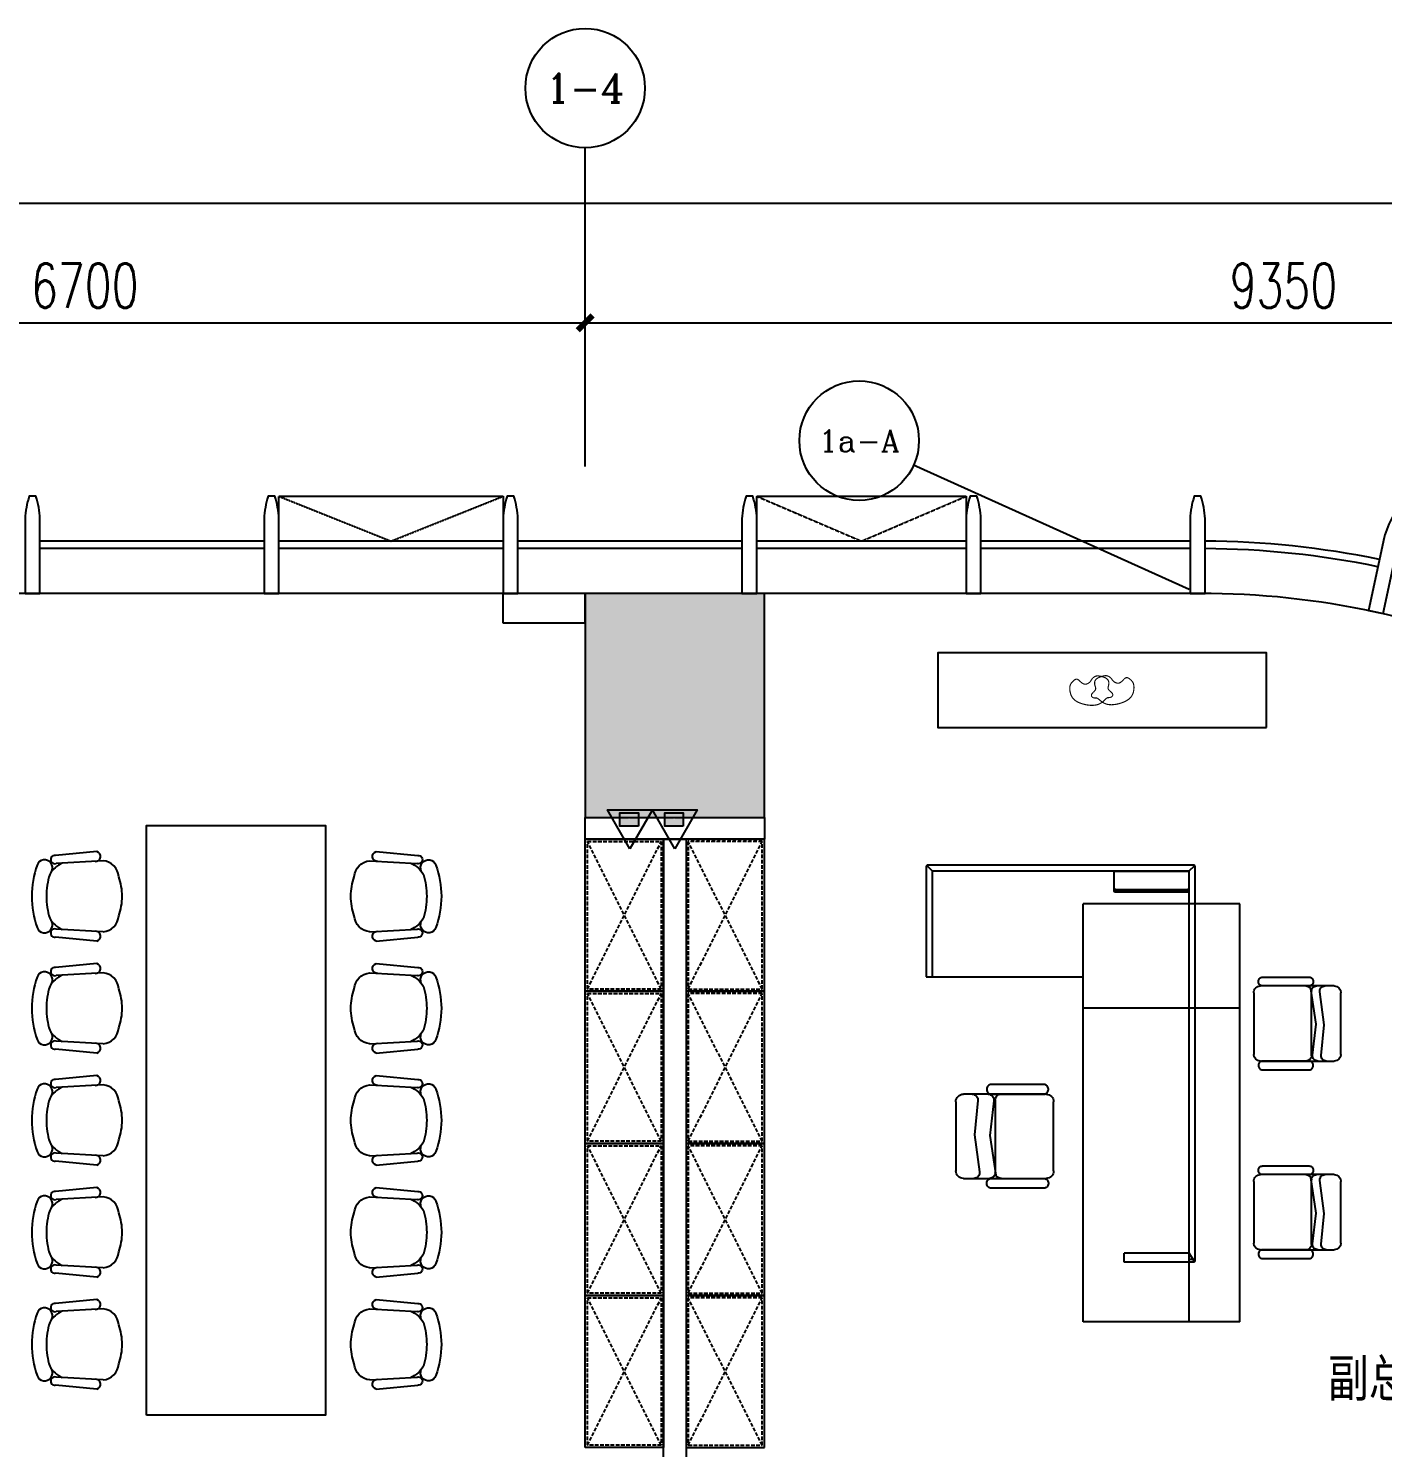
# Model space of a CAD drawing. Header units: millimetres. Extents: x 285006 to 3037698, y -2820855 to 192241.
# Drawn here: x 311378 to 320445, y 110060 to 119563 of the extents above; entities that cross this region are included whole.
import ezdxf
from ezdxf.enums import TextEntityAlignment as Align

# ---------------------------------------------------------------- set-up
doc = ezdxf.new("R2010")
doc.units = ezdxf.units.MM
doc.header["$PDMODE"] = 35
doc.header["$PDSIZE"] = -0.1
doc.linetypes.add('DASH', pattern=[0.35, 0.25, -0.1])
for name, color, linetype in [('0-修改', 6, 'Continuous'), ('A-OVER', 21, 'Continuous'), ('A-WALL-GLAZ', 161, 'Continuous'), ('AD-土建墙、含管井', 160, 'Continuous'), ('AD-新建墙', 160, 'Continuous'), ('AXIS', 150, 'Continuous'), ('AXIS_TEXT', 7, 'Continuous'), ('FF-FURN', 51, 'Continuous'), ('FF-TEXT', 50, 'Continuous'), ('FF1-固定家具(落地、到顶)', 30, 'Continuous'), ('P-灭火器', 6, 'Continuous'), ('PV-31F', 7, 'Continuous'), ('WALL', 255, 'Continuous')]:
    doc.layers.add(name, color=color, linetype=linetype)
doc.layers.add('AD-土建柱填充', color=250, linetype='Continuous', lineweight=30)
doc.styles.add('_TCH_AXIS', font='COMPLEX', dxfattribs={"bigfont": 'GBCBIG'})
doc.styles.add('_TCH_DIM_T3', font='SIMPLEX', dxfattribs={"width": 0.705882, "bigfont": 'GBCBIG'})
doc.styles.add('AXIS', font='arial.ttf')
doc.styles.add('hz', font='simplex', dxfattribs={"width": 0.7, "bigfont": 'hztxt'})
doc.styles.add('T9-L46$0$CCDI-TOG-01', font='arial.ttf')
doc.dimstyles.new('_TCH_ARCH&&100', dxfattribs={"dimtxt": 297.5, "dimasz": 100, "dimexe": 250, "dimexo": 300, "dimgap": 100, "dimtad": 1, "dimdec": 0, "dimzin": 0, "dimdsep": 46, "dimtxsty": '_TCH_DIM_T3', "dimblk": 'ARCHTICK', "dimcen": 0.09, "dimclrt": 7, "dimazin": 2, "dimtfac": 1, "dimtdec": 0, "dimtix": 1, "dimtmove": 2, "dimatfit": 3, "dimfxl": 1, "dimtolj": 1, "dimtzin": 0, "dimarcsym": 0})

# ---------------------------------------------------------------- blocks, each defined once
blk = doc.blocks.new('_AXISO')
at = {"layer": 'AXIS', "linetype": 'ByBlock'}
blk.add_circle((0, 0), 0.5, dxfattribs=at)
at = {"layer": 'AXIS_TEXT', "color": 50, "style": 'AXIS', "width": 0.5}
blk.add_attdef('A', text='', height=1, dxfattribs=at).set_placement((-0.25, -0.28), (0.31, -0.28), align=Align.ALIGNED)
blk = doc.blocks.new('_ArchTick')
at = {"color": 0, "linetype": 'ByBlock', "const_width": 0.4}
blk.add_lwpolyline([(-0.5, -0.5), (0.5, 0.5)], dxfattribs=at)
blk = doc.blocks.new('*D35')
at = {"layer": 'AXIS', "color": 0, "lineweight": -2, "transparency": 16777216}
for p, q in [((246574.3, -2476792.4), (246574.3, -2475242.4)), ((293374.3, -2476792.4), (293374.3, -2475242.4)), ((246574.3, -2475492.4), (293374.3, -2475492.4))]:
    blk.add_line(p, q, dxfattribs=at)
at = {"layer": 'Defpoints', "color": 0, "transparency": 16777216}
for p in [(293374.3, -2475492.4), (246574.3, -2477092.4), (293374.3, -2477092.4)]:
    blk.add_point(p, dxfattribs=at)
at = {"layer": 'AXIS', "color": 0, "lineweight": -2, "transparency": 16777216, "xscale": 100, "yscale": 100, "zscale": 100, "rotation": 180}
blk.add_blockref('_ArchTick', (246574.3, -2475492.4), dxfattribs=at)
at = {"layer": 'AXIS', "color": 0, "lineweight": -2, "transparency": 16777216, "xscale": 100, "yscale": 100, "zscale": 100}
blk.add_blockref('_ArchTick', (293374.3, -2475492.4), dxfattribs=at)
at = {"layer": 'AXIS', "color": 7, "transparency": 16777216, "insert": (269974.3, -2475243.7), "char_height": 297.5, "attachment_point": 5, "style": '_TCH_DIM_T3'}
blk.add_mtext('\\A1;46800', dxfattribs=at)
blk = doc.blocks.new('*D38')
at = {"layer": 'AXIS', "color": 0, "lineweight": -2, "transparency": 16777216}
for p, q in [((257374.3, -2476792.4), (257374.3, -2476042.4)), ((264074.3, -2476792.4), (264074.3, -2476042.4)), ((257374.3, -2476292.4), (264074.3, -2476292.4))]:
    blk.add_line(p, q, dxfattribs=at)
at = {"layer": 'Defpoints', "color": 0, "transparency": 16777216}
for p in [(264074.3, -2476292.4), (257374.3, -2477092.4), (264074.3, -2477092.4)]:
    blk.add_point(p, dxfattribs=at)
at = {"layer": 'AXIS', "color": 0, "lineweight": -2, "transparency": 16777216, "xscale": 100, "yscale": 100, "zscale": 100, "rotation": 180}
blk.add_blockref('_ArchTick', (257374.3, -2476292.4), dxfattribs=at)
at = {"layer": 'AXIS', "color": 0, "lineweight": -2, "transparency": 16777216, "xscale": 100, "yscale": 100, "zscale": 100}
blk.add_blockref('_ArchTick', (264074.3, -2476292.4), dxfattribs=at)
at = {"layer": 'AXIS', "color": 7, "transparency": 16777216, "insert": (260724.3, -2476043.7), "char_height": 297.5, "attachment_point": 5, "style": '_TCH_DIM_T3'}
blk.add_mtext('\\A1;6700', dxfattribs=at)
blk = doc.blocks.new('*D39')
at = {"layer": 'AXIS', "color": 0, "lineweight": -2, "transparency": 16777216}
for p, q in [((264074.3, -2476792.4), (264074.3, -2476042.4)), ((273424.3, -2476792.4), (273424.3, -2476042.4)), ((264074.3, -2476292.4), (273424.3, -2476292.4))]:
    blk.add_line(p, q, dxfattribs=at)
at = {"layer": 'Defpoints', "color": 0, "transparency": 16777216}
for p in [(273424.3, -2476292.4), (264074.3, -2477092.4), (273424.3, -2477092.4)]:
    blk.add_point(p, dxfattribs=at)
at = {"layer": 'AXIS', "color": 0, "lineweight": -2, "transparency": 16777216, "xscale": 100, "yscale": 100, "zscale": 100, "rotation": 180}
blk.add_blockref('_ArchTick', (264074.3, -2476292.4), dxfattribs=at)
at = {"layer": 'AXIS', "color": 0, "lineweight": -2, "transparency": 16777216, "xscale": 100, "yscale": 100, "zscale": 100}
blk.add_blockref('_ArchTick', (273424.3, -2476292.4), dxfattribs=at)
at = {"layer": 'AXIS', "color": 7, "transparency": 16777216, "insert": (268749.3, -2476043.7), "char_height": 297.5, "attachment_point": 5, "style": '_TCH_DIM_T3'}
blk.add_mtext('\\A1;9350', dxfattribs=at)
blk = doc.blocks.new('$QC006_2')
for points in [[(0, 259.8), (150, 0), (-150, 0)], [(-57.2, 108.8), (66.8, 108.8), (66.8, 18.8), (-57.2, 18.8)]]:
    blk.add_lwpolyline(points, close=True)
for points in [[(-57.2, 108.8), (66.8, 108.8), (66.8, 18.8), (-57.2, 108.8)], [(66.8, 18.8), (-57.2, 108.8), (-57.2, 18.8), (66.8, 108.8)], [(66.8, 108.8), (66.8, 18.8), (-57.2, 108.8), (-57.2, 18.8)]]:
    blk.add_solid(points)
at = {"style": 'hz', "width": 0.7}
blk.add_attdef('TXT', (227.5, -1.2), '', height=250, dxfattribs=at)
at = {"style": 'hz', "flags": 1}
for tag in ['UNIT', 'WHAT', 'SPEC']:
    blk.add_attdef(tag, (0, 0), '', height=0.001, dxfattribs=at)
blk = doc.blocks.new('DSFVCXDSZF47F')
at = {"layer": 'WALL'}
for p, q in [((471960.1, -2552859.7), (471410.1, -2552859.7)), ((471410.1, -2553059.7), (471410.1, -2552859.7)), ((471960.1, -2553059.7), (471960.1, -2552859.7)), ((471960.1, -2553059.7), (471410.1, -2553059.7))]:
    blk.add_line(p, q, dxfattribs=at)
blk = doc.blocks.new('DGXFNFNFXN')
at = {"layer": 'A-WALL-GLAZ'}
for points in [[(478310.1, -2947956.5), (478310.1, -2947456.5, 0.065698), (478282.6, -2947306.5), (478237.6, -2947306.5, 0.065698), (478210.1, -2947456.5), (478210.1, -2947956.5)], [(479910.1, -2947956.5), (479910.1, -2947456.5, 0.065698), (479882.6, -2947306.5), (479837.6, -2947306.5, 0.065698), (479810.1, -2947456.5), (479810.1, -2947956.5)], [(481510.1, -2947956.5), (481510.1, -2947456.5, 0.065698), (481482.6, -2947306.5), (481437.6, -2947306.5, 0.065698), (481410.1, -2947456.5), (481410.1, -2947956.5)], [(483110.1, -2947956.5), (483110.1, -2947456.5, 0.065698), (483082.6, -2947306.5), (483037.6, -2947306.5, 0.065698), (483010.1, -2947456.5), (483010.1, -2947956.5)], [(484610.1, -2947956.5), (484610.1, -2947456.5, 0.065698), (484582.6, -2947306.5), (484537.6, -2947306.5, 0.065698), (484510.1, -2947456.5), (484510.1, -2947956.5)], [(486110.1, -2947956.5), (486110.1, -2947456.5, 0.065698), (486082.6, -2947306.5), (486037.6, -2947306.5, 0.065698), (486010.1, -2947456.5), (486010.1, -2947956.5)], [(487301.8, -2948092.1), (487406.9, -2947603.3, 0.065698), (487411.5, -2947450.8), (487367.6, -2947441.4, 0.065698), (487309.1, -2947582.3), (487204, -2948071.1)]]:
    blk.add_lwpolyline(points, format="xyb", close=True, dxfattribs=at)
at = {"layer": 'A-WALL-GLAZ', "linetype": 'DASH'}
for points in [[(479910.1, -2947306.5), (481410.1, -2947306.5), (481410.1, -2947606.5), (479910.1, -2947606.5)], [(483110.1, -2947306.5), (484510.1, -2947306.5), (484510.1, -2947606.5), (483110.1, -2947606.5)]]:
    blk.add_lwpolyline(points, close=True, dxfattribs=at)
for points in [[(479910.1, -2947306.5), (480660.1, -2947606.5), (481410.1, -2947306.5)], [(483110.1, -2947306.5), (483810.1, -2947606.5), (484510.1, -2947306.5)]]:
    blk.add_lwpolyline(points, dxfattribs=at)
at = {"layer": 'A-WALL-GLAZ'}
for points in [[(479810.1, -2947606.5), (478310.1, -2947606.5)], [(481410.1, -2947606.5), (479910.1, -2947606.5)], [(483010.1, -2947606.5), (481510.1, -2947606.5)], [(484510.1, -2947606.5), (483110.1, -2947606.5)], [(486010.1, -2947606.5), (484610.1, -2947606.5)], [(479810.1, -2947656.5), (478310.1, -2947656.5)], [(481410.1, -2947656.5), (479910.1, -2947656.5)], [(483010.1, -2947656.5), (481510.1, -2947656.5)], [(484510.1, -2947656.5), (483110.1, -2947656.5)], [(486010.1, -2947656.5), (484610.1, -2947656.5)]]:
    blk.add_lwpolyline(points, dxfattribs=at)
for points in [[(487277.6, -2947729.1, 0.049441), (486110.1, -2947606.6)], [(487267.5, -2947778.1, 0.049441), (486109.9, -2947656.6, 0.049441)]]:
    blk.add_lwpolyline(points, format="xyb", dxfattribs=at)
blk = doc.blocks.new('35sdg')
at = {"color": 5}
for p, q in [((-21043.1, 4623.3), (-21064.5, 4623.3)), ((-21043.2, 4618.3), (-21064.5, 4618.3)), ((-21043.2, 4613.3), (-21064.5, 4613.3)), ((-21043.2, 4608.3), (-21064.5, 4608.3)), ((-21043.2, 4603.3), (-21064.5, 4603.3)), ((-21043.2, 4598.3), (-21064.5, 4598.3)), ((-21043.2, 4593.3), (-21064.5, 4593.3)), ((-21043.2, 4588.3), (-21064.5, 4588.3)), ((-21043.2, 4583.3), (-21064.5, 4583.3)), ((-21043.2, 4578.3), (-21064.5, 4578.3)), ((-21043.2, 4573.3), (-21064.5, 4573.3)), ((-21043.2, 4568.3), (-21064.5, 4568.3)), ((-21043.2, 4563.3), (-21064.5, 4563.3)), ((-21041.2, 4628.3), (-21063.1, 4628.3)), ((-21043.2, 4558.3), (-21064.5, 4558.3)), ((-21043.2, 4553.3), (-21064.5, 4553.3)), ((-21043.2, 4548.3), (-21064.5, 4548.3)), ((-21043.2, 4543.3), (-21064.5, 4543.3)), ((-21043.2, 4538.3), (-21064.5, 4538.3)), ((-21043.2, 4533.3), (-21064.5, 4533.3)), ((-21043.2, 4528.3), (-21064.5, 4528.3)), ((-21043.2, 4523.3), (-21064.5, 4523.3)), ((-21043.2, 4518.3), (-21064.5, 4518.3)), ((-21043.2, 4513.3), (-21064.5, 4513.3)), ((-21043.2, 4508.3), (-21064.5, 4508.3)), ((-21043.2, 4503.3), (-21064.5, 4503.3)), ((-21043.2, 4498.3), (-21064.5, 4498.3)), ((-21043.2, 4493.3), (-21064.5, 4493.3)), ((-21043.2, 4488.3), (-21064.5, 4488.3)), ((-21043.2, 4483.3), (-21064.5, 4483.3)), ((-21043.2, 4478.3), (-21064.5, 4478.3)), ((-21043.2, 4473.3), (-21064.5, 4473.3)), ((-21043.2, 4468.3), (-21064.5, 4468.3)), ((-21043.2, 4463.3), (-21064.5, 4463.3)), ((-21043.2, 4458.3), (-21064.5, 4458.3)), ((-21043.2, 4453.3), (-21064.5, 4453.3)), ((-21043.2, 4448.3), (-21064.5, 4448.3)), ((-21043.2, 4443.3), (-21064.5, 4443.3)), ((-21043.2, 4438.3), (-21064.5, 4438.3)), ((-21043.2, 4433.3), (-21064.5, 4433.3)), ((-21043.2, 4428.3), (-21064.5, 4428.3)), ((-21043.2, 4423.3), (-21064.5, 4423.3)), ((-21043.2, 4418.3), (-21064.5, 4418.3)), ((-21043.2, 4413.3), (-21064.5, 4413.3)), ((-21043.2, 4408.3), (-21064.5, 4408.3)), ((-21043.2, 4403.3), (-21064.5, 4403.3)), ((-21043.2, 4398.3), (-21064.5, 4398.3)), ((-21043.2, 4393.3), (-21064.5, 4393.3)), ((-21043.2, 4388.3), (-21064.5, 4388.3)), ((-21043.2, 4383.3), (-21064.5, 4383.3)), ((-21043.2, 4378.3), (-21064.5, 4378.3)), ((-21043.2, 4373.3), (-21064.5, 4373.3)), ((-21043.2, 4368.3), (-21064.5, 4368.3)), ((-21043.2, 4363.3), (-21064.5, 4363.3)), ((-21043.2, 4358.3), (-21064.5, 4358.3)), ((-21043.2, 4353.3), (-21064.5, 4353.3)), ((-21043.2, 4348.3), (-21064.5, 4348.3)), ((-21043.2, 4348.3), (-21064.5, 4348.3)), ((-21043.2, 4343.3), (-21064.5, 4343.3)), ((-21043.2, 4343.3), (-21064.5, 4343.3)), ((-21043.2, 4338.3), (-21064.5, 4338.3)), ((-21043.2, 4338.3), (-21064.5, 4338.3)), ((-21043.2, 4333.3), (-21064.5, 4333.3)), ((-21043.2, 4333.3), (-21064.5, 4333.3)), ((-21043.2, 4328.3), (-21064.5, 4328.3)), ((-21043.2, 4328.3), (-21064.5, 4328.3)), ((-21043.2, 4323.3), (-21064.5, 4323.3)), ((-21043.2, 4318.3), (-21064.5, 4318.3)), ((-21043.2, 4313.3), (-21064.5, 4313.3)), ((-21043.2, 4308.3), (-21064.5, 4308.3)), ((-21043.2, 4303.3), (-21064.5, 4303.3)), ((-21043.2, 4298.3), (-21064.5, 4298.3)), ((-21043.2, 4293.3), (-21064.5, 4293.3)), ((-21043.2, 4288.3), (-21064.5, 4288.3)), ((-21043.2, 4283.3), (-21064.5, 4283.3)), ((-21043.2, 4278.3), (-21064.5, 4278.3)), ((-21043.2, 4273.3), (-21064.5, 4273.3)), ((-21043.2, 4268.3), (-21064.5, 4268.3)), ((-21043.2, 4263.3), (-21064.5, 4263.3)), ((-21043.2, 4258.3), (-21064.5, 4258.3)), ((-21043.2, 4253.3), (-21064.5, 4253.3)), ((-21043.2, 4248.3), (-21064.5, 4248.3)), ((-21043.2, 4243.3), (-21064.5, 4243.3)), ((-21043.2, 4238.3), (-21064.5, 4238.3)), ((-21043.2, 4233.3), (-21064.5, 4233.3)), ((-21043.2, 4228.3), (-21064.5, 4228.3)), ((-21043.2, 4223.3), (-21064.5, 4223.3)), ((-21043.2, 4218.3), (-21064.5, 4218.3)), ((-21043.2, 4213.3), (-21064.5, 4213.3)), ((-21043.2, 4208.3), (-21064.5, 4208.3)), ((-21043.2, 4203.3), (-21064.5, 4203.3)), ((-21043.2, 4198.3), (-21064.5, 4198.3)), ((-21043.2, 4193.3), (-21064.5, 4193.3)), ((-21043.2, 4188.3), (-21064.5, 4188.3)), ((-21043.2, 4183.3), (-21064.5, 4183.3)), ((-21043.2, 4178.3), (-21064.5, 4178.3)), ((-21043.2, 4173.3), (-21064.5, 4173.3)), ((-21043.2, 4168.3), (-21064.5, 4168.3)), ((-21043.2, 4163.3), (-21064.5, 4163.3)), ((-21043.2, 4158.3), (-21064.5, 4158.3)), ((-21043.2, 4153.3), (-21064.5, 4153.3)), ((-21043.2, 4148.3), (-21064.5, 4148.3)), ((-21043.1, 4143.3), (-21064.5, 4143.3)), ((-21041.2, 4138.3), (-21063.1, 4138.3))]:
    blk.add_line(p, q, dxfattribs=at)
at = {"layer": 'PV-31F'}
blk.add_lwpolyline([(-21054.5, 4633.3, 0.414214), (-21064.5, 4623.3), (-21064.5, 4143.3, 0.414214), (-21054.5, 4133.3), (-20934.5, 4133.3, 0.414214), (-20924.5, 4143.3), (-20924.5, 4623.3, 0.414214), (-20934.5, 4633.3)], format="xyb", close=True, dxfattribs=at)
for points in [[(-21014.3, 4632.3), (-21014.3, 4633.3)], [(-21012.3, 4632.3), (-21012.3, 4633.3)], [(-20944, 4632.3), (-20944, 4633.3)], [(-20938.3, 4632.3), (-20938.3, 4633.3)], [(-21014.3, 4134.3), (-21014.3, 4133.3)], [(-21012.3, 4134.3), (-21012.3, 4133.3)], [(-20944, 4134.3), (-20944, 4133.3)], [(-20938.3, 4133.3), (-20938.3, 4134.3)]]:
    blk.add_lwpolyline(points, dxfattribs=at)
blk = doc.blocks.new('car6')
for p, q in [((71329.3, -131612.6), (71742.1, -131612.6)), ((72592.9, -131612.6), (73005.7, -131612.6)), ((71284.3, -132151.1), (71284.3, -131657.6)), ((71787.2, -131657.6), (71787.2, -132151.1)), ((72547.8, -132151.1), (72547.8, -131657.6)), ((73050.7, -131657.6), (73050.7, -132151.1)), ((71322.6, -131744.6), (71527.8, -131723.5)), ((71323, -131801.8), (71530.4, -131778.1)), ((71527.8, -131723.5), (71747.6, -131754)), ((71530.4, -131778.1), (71767.2, -131813)), ((72586.2, -131744.6), (72791.3, -131723.5)), ((72586.6, -131801.8), (72794, -131778.1)), ((72791.3, -131723.5), (73011.1, -131754)), ((72794, -131778.1), (73030.7, -131813)), ((71319.1, -131809.7), (71759.5, -131809.7)), ((72582.6, -131809.7), (73023, -131809.7)), ((71742.1, -132196.2), (71329.3, -132196.2)), ((73005.7, -132196.2), (72592.9, -132196.2)), ((70801, -132288.4), (70801, -133338.4)), ((70801, -132288.4), (73601, -132288.4)), ((72901, -132288.4), (72901, -133338.4)), ((73601, -132288.4), (73601, -133338.4)), ((70801, -132628.4), (73161, -132628.4)), ((71201, -132593.4), (71201, -133063.4)), ((71201, -132593.4), (71206, -132593.4)), ((71206, -132588.4), (73601, -132588.4)), ((71206, -132588.4), (71206, -132593.4)), ((71206, -132593.4), (71261, -132628.4)), ((71221, -132628.4), (71221, -132602.9)), ((71261, -132628.4), (71261, -133063.4)), ((73161, -132628.4), (73601, -132628.4)), ((73601, -132588.4), (73856, -132588.4)), ((73601, -132628.4), (73821, -132628.4)), ((73821, -132628.4), (73856, -132593.4)), ((73821, -134348.4), (73821, -132628.4)), ((73856, -132593.4), (73856, -132588.4)), ((73856, -132593.4), (73861, -132593.4)), ((73861, -134383.4), (73861, -132593.4)), ((71201, -133063.4), (71261, -133063.4)), ((70801, -133338.4), (73601, -133338.4)), ((73111, -134388.4), (73111, -133338.4)), ((71761.8, -134139.9), (71761.8, -133586.4)), ((71812.4, -133535.8), (72275.5, -133535.8)), ((72326.1, -133586.4), (72326.1, -134139.9)), ((72049.9, -133962.4), (71784.3, -133923.1)), ((72287, -133926.8), (71792.9, -133926.8)), ((72282.6, -133935.7), (72049.9, -133962.4)), ((72052.9, -134066.1), (71806.3, -134031.8)), ((72283, -134042.4), (72052.9, -134066.1)), ((72275.5, -134190.5), (71812.4, -134190.5)), ((73821, -134348.4), (73111, -134348.4)), ((73821, -134348.4), (73856, -134383.4)), ((73856, -134388.4), (73111, -134388.4)), ((73856, -134383.4), (73856, -134388.4)), ((73856, -134383.4), (73861, -134383.4))]:
    blk.add_line(p, q)
for points in [[(71253, -131797.4), (71257.3, -131797.4, -0.414214), (71284.3, -131824.4), (71284.3, -132137.5, -0.414214), (71257.3, -132164.5), (71253, -132164.5, -0.414214), (71226, -132137.5), (71226, -131824.4, -0.414214)], [(71818.5, -131797.4), (71814.2, -131797.4, 0.414214), (71787.2, -131824.4), (71787.2, -132137.5, 0.414214), (71814.2, -132164.5), (71818.5, -132164.5, 0.414214), (71845.4, -132137.5), (71845.4, -131824.4, 0.414214)], [(72516.5, -131797.4), (72520.8, -131797.4, -0.414214), (72547.8, -131824.4), (72547.8, -132137.5, -0.414214), (72520.8, -132164.5), (72516.5, -132164.5, -0.414214), (72489.5, -132137.5), (72489.5, -131824.4, -0.414214)], [(73082, -131797.4), (73077.7, -131797.4, 0.414214), (73050.7, -131824.4), (73050.7, -132137.5, 0.414214), (73077.7, -132164.5), (73082, -132164.5, 0.414214), (73109, -132137.5), (73109, -131824.4, 0.414214)], [(71726.8, -133983.1), (71731.5, -133983.1, 0.414214), (71761.8, -133952.8), (71761.8, -133601.6, 0.414214), (71731.5, -133571.3), (71726.8, -133571.3, 0.414214), (71696.5, -133601.6), (71696.5, -133952.8, 0.414214)], [(72361.1, -133983.1), (72356.3, -133983.1, -0.414214), (72326.1, -133952.8), (72326.1, -133601.6, -0.414214), (72356.3, -133571.3), (72361.1, -133571.3, -0.414214), (72391.4, -133601.6), (72391.4, -133952.8, -0.414214)]]:
    blk.add_lwpolyline(points, format="xyb", close=True)
for centre, radius, start, end in [((71329.3, -131657.6), 45.1, 90, 180), ((71742.1, -131657.6), 45.1, 0, 90), ((72592.9, -131657.6), 45.1, 90, 180), ((73005.7, -131657.6), 45.1, 0, 90), ((71319.1, -131709.9), 34.8, 180, 275.87195), ((71319.1, -131767.2), 34.8, 180, 276.54133), ((71752.4, -131775.7), 34.8, 261.59298, 0), ((71752.4, -131719.6), 34.8, 262.08327, 0), ((72582.6, -131709.9), 34.8, 180, 275.87195), ((72582.6, -131767.2), 34.8, 180, 276.54133), ((73015.9, -131775.7), 34.8, 261.59298, 0), ((73015.9, -131719.6), 34.8, 262.08327, 0), ((71319.1, -131844.6), 34.8, 90, 180), ((71752.4, -131844.6), 34.8, 0, 90), ((72582.6, -131844.6), 34.8, 90, 180), ((73015.9, -131844.6), 34.8, 0, 90), ((71329.3, -132151.1), 45.1, 180, 270), ((71742.1, -132151.1), 45.1, 270, 0), ((72592.9, -132151.1), 45.1, 180, 270), ((73005.7, -132151.1), 45.1, 270, 0), ((71812.4, -133586.4), 50.6, 90, 180), ((72275.5, -133586.4), 50.6, 0, 90), ((71800.9, -133887.8), 39.1, 180, 270), ((72287, -133887.8), 39.1, 270, 0), ((71800.9, -133965.1), 39.1, 81.59298, 180), ((72287, -133974.5), 39.1, 0, 96.54133), ((71800.9, -134070.5), 39.1, 82.08327, 180), ((72287, -134081.3), 39.1, 0, 95.87195), ((71812.4, -134139.9), 50.6, 180, 270), ((72275.5, -134139.9), 50.6, 270, 0)]:
    blk.add_arc(centre, radius, start, end)
blk.add_blockref('35sdg', (94743.5, -137263.6))
blk = doc.blocks.new('*U121')
at = {"layer": 'FF1-固定家具(落地、到顶)', "color": 55, "linetype": 'DASH', "ltscale": 100}
for p, q in [((15.4, 509.6), (1003, 15.4)), ((15.4, 15.4), (1003, 509.6)), ((1018.4, 0), (1018.4, 525))]:
    blk.add_line(p, q, dxfattribs=at)
at = {"layer": 'FF1-固定家具(落地、到顶)'}
blk.add_lwpolyline([(0, 525), (1018.4, 525), (1018.4, 0), (0, 0)], close=True, dxfattribs=at)
at = {"layer": 'FF1-固定家具(落地、到顶)', "color": 55, "linetype": 'DASH', "ltscale": 100}
blk.add_lwpolyline([(15.4, 509.6), (1003, 509.6), (1003, 15.4), (15.4, 15.4)], close=True, dxfattribs=at)
blk = doc.blocks.new('做成ACAD TuKuai0384')
at = {"layer": 'FF-FURN', "color": 14, "linetype": 'Continuous', "const_width": 7}
for points in [[(-6.5, 21.8), (-9.1, 29), (-11.1, 36.6), (-12.4, 44.5), (-13.2, 52.7), (-13.4, 61.3), (-13, 70.1), (-12.1, 79.1), (-10.8, 88.4), (-8.9, 97.9), (-6.6, 107.5), (-3.9, 117), (-0.8, 126.3), (2.7, 135.4), (6.5, 144.1), (10.6, 152.2), (15, 159.6), (19.6, 166.3), (24.5, 172.3), (29.6, 177.6), (34.9, 182.2), (40.4, 186.2), (46.2, 189.6), (52.3, 192.5), (58.6, 194.9), (65.1, 196.8), (71.7, 198.3), (78.4, 199.4), (85.1, 200.1), (91.6, 200.4), (97.8, 200.4), (103.6, 200), (109, 199.2), (113.9, 198.2), (118.3, 196.8), (122.2, 195.2), (125.9, 193.3), (129.2, 191.1), (132.4, 188.6), (135.4, 185.9), (138.4, 183), (141.4, 179.8), (144.4, 176.5), (147.1, 173.1), (149.6, 169.5), (151.7, 166), (153.4, 162.5), (154.5, 159), (154.9, 155.7), (154.6, 152.5), (153.6, 149.5), (152, 146.6), (149.9, 143.8), (147.5, 141), (144.8, 138.2), (141.9, 135.4), (138.8, 132.6), (135.8, 129.7), (132.9, 126.7), (130, 123.6), (127.5, 120.5), (125.2, 117.1), (123.2, 113.7), (121.7, 110.1), (120.7, 106.4), (120.3, 102.5), (120.4, 98.5), (121, 94.5), (122.1, 90.5), (123.5, 86.6), (125.3, 82.9), (127.3, 79.4), (129.6, 76.2), (132.1, 73.4), (134.8, 70.8), (137.5, 68.5), (140.3, 66.3), (143.1, 64.3), (145.9, 62.3), (148.6, 60.3), (151.1, 58.2), (153.4, 56), (155.6, 53.7), (157.6, 51.3), (159.4, 48.8), (160.9, 46.2), (162.4, 43.7), (163.6, 41.1), (164.6, 38.5), (165.5, 36), (166.2, 33.5), (166.6, 30.9), (166.9, 28.2), (167, 25.3), (166.8, 22.3), (166.5, 18.9), (165.9, 15.3), (165.1, 11.3), (164, 7), (162.8, 2.6), (161.4, -2), (159.8, -6.6), (158, -11.1), (156.2, -15.6), (154.2, -19.8), (152.1, -23.7), (149.9, -27.3), (147.5, -30.6), (145.1, -33.5), (142.4, -36.1), (139.6, -38.3), (136.6, -40.1), (133.5, -41.6), (130.1, -42.6), (126.5, -43.2), (122.9, -43.5), (119.1, -43.5), (115.4, -43.2), (111.6, -42.7), (107.9, -42), (104.4, -41.1), (100.9, -40), (97.6, -38.9), (94.4, -38), (91.3, -37.2), (88.2, -36.8), (85.1, -36.8), (82, -37.4), (78.9, -38.7), (75.7, -40.7), (72.5, -43.4), (69.2, -46.5), (66, -49.8), (62.7, -53.1), (59.4, -56.2), (56.2, -58.9), (53, -61.1), (49.9, -62.6), (46.9, -63.3), (44, -63.4), (41.3, -62.9), (38.7, -61.9), (36.5, -60.5), (34.4, -58.7), (32.7, -56.5), (31.3, -54.2), (30.2, -51.6), (29.4, -49), (28.9, -46.2), (28.5, -43.6), (28.3, -41), (28.2, -38.5), (28.2, -36.3), (28.3, -34.4), (28.4, -32.7), (28.3, -31), (28, -29.3), (27.3, -27.5), (26.2, -25.4), (24.7, -22.9), (22.4, -20), (19.6, -16.6), (16.1, -12.5), (12.3, -8), (8.3, -3), (4.2, 2.6), (0.3, 8.6), (-3.4, 15)], [(-7.6, -12.8), (-10.6, -19.8), (-13, -27.3), (-14.9, -35.1), (-16.1, -43.3), (-16.9, -51.8), (-17.1, -60.6), (-16.8, -69.7), (-16, -79), (-14.7, -88.6), (-13, -98.3), (-10.8, -108), (-8.3, -117.5), (-5.4, -126.8), (-2.1, -135.6), (1.5, -144), (5.4, -151.7), (9.6, -158.7), (14.1, -164.9), (18.8, -170.5), (23.8, -175.5), (29.1, -179.8), (34.7, -183.6), (40.6, -186.8), (46.7, -189.6), (53.1, -191.9), (59.6, -193.8), (66.2, -195.3), (72.8, -196.4), (79.3, -197.2), (85.5, -197.5), (91.4, -197.4), (96.8, -197), (101.7, -196.3), (106.2, -195.2), (110.2, -193.8), (114, -192.1), (117.4, -190.1), (120.7, -187.9), (124, -185.4), (127.1, -182.6), (130.3, -179.7), (133.4, -176.5), (136.4, -173.3), (139.1, -169.9), (141.5, -166.5), (143.3, -163.1), (144.6, -159.7), (145.2, -156.4), (145.1, -153.2), (144.3, -150.2), (142.9, -147.2), (141, -144.2), (138.8, -141.3), (136.2, -138.3), (133.5, -135.4), (130.6, -132.4), (127.8, -129.3), (125, -126.1), (122.4, -122.9), (120, -119.5), (117.9, -116.1), (116.2, -112.6), (114.9, -108.9), (114.2, -105.1), (114, -101.2), (114.4, -97.2), (115.2, -93.3), (116.5, -89.3), (118.2, -85.5), (120.2, -81.9), (122.4, -78.6), (124.9, -75.5), (127.6, -72.8), (130.4, -70.4), (133.3, -68.3), (136.2, -66.3), (139.2, -64.5), (142, -62.7), (144.8, -60.8), (147.5, -58.9), (149.9, -56.9), (152.2, -54.7), (154.4, -52.4), (156.3, -50), (158.1, -47.5), (159.6, -45.1), (161, -42.6), (162.2, -40.1), (163.2, -37.6), (164, -35.1), (164.7, -32.6), (165.1, -29.9), (165.4, -27), (165.4, -24), (165.3, -20.6), (164.9, -17), (164.3, -12.9), (163.5, -8.6), (162.6, -4.1), (161.4, 0.6), (160.1, 5.3), (158.7, 9.9), (157.1, 14.4), (155.4, 18.8), (153.5, 22.8), (151.5, 26.5), (149.4, 29.9), (147.1, 33), (144.6, 35.8), (142, 38.2), (139.1, 40.2), (136, 41.8), (132.7, 43), (129.2, 43.9), (125.6, 44.4), (121.9, 44.6), (118.1, 44.6), (114.3, 44.3), (110.6, 43.8), (107, 43.1), (103.5, 42.2), (100.1, 41.4), (96.8, 40.6), (93.7, 40), (90.5, 39.8), (87.5, 40), (84.4, 40.8), (81.4, 42.3), (78.3, 44.5), (75.3, 47.4), (72.2, 50.6), (69.2, 54.1), (66.1, 57.6), (63.1, 61), (60, 63.9), (57, 66.3), (53.9, 67.9), (51, 68.8), (48.1, 69.1), (45.3, 68.8), (42.8, 68), (40.4, 66.7), (38.3, 65), (36.4, 63), (34.9, 60.7), (33.6, 58.2), (32.7, 55.6), (31.9, 52.9), (31.4, 50.3), (31, 47.7), (30.8, 45.3), (30.7, 43.1), (30.6, 41.1), (30.6, 39.4), (30.4, 37.7), (30, 36.1), (29.2, 34.3), (28, 32.3), (26.3, 29.9), (23.9, 27.2), (20.8, 23.9), (17.1, 20.1), (13, 15.8), (8.7, 11), (4.3, 5.7), (0, 0), (-4, -6.2)]]:
    blk.add_lwpolyline(points, close=True, dxfattribs=at)
blk = doc.blocks.new('A$C582A17D5')
at = {"layer": 'FF-FURN', "ltscale": 3}
for p, q in [((0, 141.1), (21.5, 372.8)), ((51.7, 105.9), (67.1, 369.1)), ((448.3, 105.9), (432.9, 369.1)), ((500, 141.1), (478.5, 372.8))]:
    blk.add_line(p, q, dxfattribs=at)
for centre, radius, start, end in [((261.6, -83), 587.8, 91.12776, 108.44711), ((238.4, -83), 587.8, 71.55289, 88.87224), ((44.7, 375.4), 23.3, 344.27502, 186.25888), ((90.3, 432.9), 44.2, 109.49648, 295.15249), ((195, 281), 140.2, 118.50121, 157.66622), ((252.6, -1.5), 424.4, 90.35, 107.0602), ((247.4, -1.5), 424.4, 72.9398, 89.65), ((305, 281), 140.2, 22.33378, 61.49879), ((409.7, 432.9), 44.2, 244.84751, 70.50352), ((455.3, 375.4), 23.3, 353.74112, 195.72498), ((27.2, 149.3), 28.4, 196.81035, 3.53923), ((147.2, 114.7), 95.9, 185.23524, 266.10909), ((352.8, 114.7), 95.9, 273.89091, 354.76476), ((472.8, 149.3), 28.4, 176.46077, 343.18965), ((250, 324.3), 324.3, 250.30179, 270), ((250, 324.3), 324.3, 270, 289.69821)]:
    blk.add_arc(centre, radius, start, end, dxfattribs=at)
blk = doc.blocks.new('d985dasf4ddsaf')
at = {"layer": 'AXIS'}
for p, q in [((264074.3, -2477254.6), (264074.3, -2475121.2)), ((268118.8, -2478077.9), (266273.5, -2477246))]:
    blk.add_line(p, q, dxfattribs=at)
ref = blk.add_blockref('_AXISO', (264074.3, -2474721.2), dxfattribs=dict(at, xscale=800, yscale=800, zscale=800))
ref.add_attrib('A', '1-4', dxfattribs={"layer": 'AXIS_TEXT', "height": 193.6, "style": '_TCH_AXIS'}).set_placement((263811.6, -2474818), (264337, -2474818), align=Align.FIT)
ref = blk.add_blockref('_AXISO', (265908.8, -2477081.6), dxfattribs=dict(at, xscale=800, yscale=800, zscale=800))
ref.add_attrib('A', '1a-A', dxfattribs={"layer": 'AXIS_TEXT', "height": 143.86, "style": '_TCH_AXIS'}).set_placement((265638.2, -2477153.5), (266179.4, -2477153.5), align=Align.FIT)
for p1, p2, distance, picture, middle in [((246574.3, -2477092.4), (293374.3, -2477092.4), 1600, '*D35', (269974.3, -2475243.7)), ((257374.3, -2477092.4), (264074.3, -2477092.4), 800, '*D38', (260724.3, -2476043.7)), ((264074.3, -2477092.4), (273424.3, -2477092.4), 800, '*D39', (268749.3, -2476043.7))]:
    dim = blk.add_aligned_dim(p1=p1, p2=p2, distance=distance, dimstyle='_TCH_ARCH&&100', dxfattribs=at)
    dim.commit()
    dim.dimension.update_dxf_attribs({"geometry": picture, "text_midpoint": middle})
blk = doc.blocks.new('FDBDFBDB')
at = {"layer": 'AD-土建柱填充', "ltscale": 1000}
h = blk.add_hatch(color=256, dxfattribs=at)
h.dxf.hatch_style = 1
h.paths.add_polyline_path([(464423.8, 278881.3), (463223.8, 278881.3), (463223.8, 277381.3), (464423.8, 277381.3)])
at = {"layer": 'A-OVER'}
blk.add_lwpolyline([(493023.8, 263431.3), (493023.8, 266811.4, 0.294948), (492081.4, 268270), (469641.1, 278386.5, 0.106281), (467339.6, 278881.3), (448323.8, 278881.3, 0.414214), (445223.8, 275781.3), (445223.8, 266331.3)], format="xyb", dxfattribs=at)
at = {"layer": 'AD-土建墙、含管井', "linetype": 'ByBlock', "ltscale": 1000}
blk.add_lwpolyline([(464423.8, 278881.3), (463223.8, 278881.3), (463223.8, 277381.3), (464423.8, 277381.3)], close=True, dxfattribs=at)
for name, p in [('d985dasf4ddsaf', (199149.5, 2756985.7)), ('DGXFNFNFXN', (-18736.3, 3226837.8))]:
    blk.add_blockref(name, p)
at = {"layer": 'P-灭火器', "rotation": 180}
for p in [(463523.8, 277431.3), (463823.8, 277431.3)]:
    blk.add_blockref('$QC006_2', p, dxfattribs=at)
at = {"layer": 'WALL'}
blk.add_blockref('DSFVCXDSZF47F', (-8736.3, 2831741), dxfattribs=at)

msp = doc.modelspace()

# ---------------------------------------------------------------- linework, layer by layer
at = {"layer": 'AD-新建墙'}
msp.add_lwpolyline([(316305.8, 114134.1), (315105.8, 114134.1), (315105.8, 114280.1), (316305.8, 114280.1)], close=True, dxfattribs=at)
msp.add_lwpolyline([(315630.8, 105734), (315630.8, 114134.1), (315780.8, 114134.1), (315780.8, 105734)], dxfattribs=at)
at = {"layer": 'FF-FURN'}
for points in [[(319666.3, 114882.4), (319666.3, 115382.4), (317466.3, 115382.4), (317466.3, 114882.4)], [(312168.3, 110276.8), (312168.3, 114226.8), (313368.3, 114226.8), (313368.3, 110276.8)]]:
    msp.add_lwpolyline(points, close=True, dxfattribs=at)

# ---------------------------------------------------------------- block references
at = {"rotation": 90.00000000000001}
for p in [(315630.8, 113115.7), (315630.8, 112097.3), (315630.8, 111078.8), (315630.8, 110060.4)]:
    msp.add_blockref('*U121', p, dxfattribs=at)
at = {"xscale": -1, "rotation": 270}
for p in [(315780.8, 113115.7), (315780.8, 112097.3), (315780.8, 111078.8), (315780.8, 110060.4)]:
    msp.add_blockref('*U121', p, dxfattribs=at)
at = {"layer": '0-修改'}
msp.add_blockref('FDBDFBDB', (-148118.1, -163101.3), dxfattribs=at)
at = {"layer": 'FF-FURN'}
for name, p, xscale, yscale, zscale, rotation in [('做成ACAD TuKuai0384', (318563.5, 115048.9), -1.08, 1.08, 1.08, 270), ('A$C582A17D5', (312005.8, 113451.8), 1.2, 1.2, 1.2, 90.00000000000004), ('A$C582A17D5', (313537.2, 113451.8), -1.2, 1.2, 1.2, 270), ('A$C582A17D5', (312005.8, 112701.8), 1.2, 1.2, 1.2, 90.00000000000004), ('A$C582A17D5', (313537.2, 112701.8), -1.2, 1.2, 1.2, 270), ('A$C582A17D5', (312005.8, 111951.8), 1.2, 1.2, 1.2, 90.00000000000004), ('A$C582A17D5', (313537.2, 111951.8), -1.2, 1.2, 1.2, 270), ('A$C582A17D5', (312005.8, 111201.8), 1.2, 1.2, 1.2, 90.00000000000004), ('A$C582A17D5', (313537.2, 111201.8), -1.2, 1.2, 1.2, 270), ('A$C582A17D5', (312005.8, 110451.8), 1.2, 1.2, 1.2, 90.00000000000004), ('A$C582A17D5', (313537.2, 110451.8), -1.2, 1.2, 1.2, 270)]:
    msp.add_blockref(name, p, dxfattribs=dict(at, xscale=xscale, yscale=yscale, zscale=zscale, rotation=rotation))
at = {"layer": 'FF-FURN', "xscale": -1, "rotation": 270}
msp.add_blockref('car6', (451778, 40100.8), dxfattribs=at)

# ---------------------------------------------------------------- texts
at = {"layer": 'FF-TEXT', "color": 2, "style": 'T9-L46$0$CCDI-TOG-01', "width": 0.8}
msp.add_text('副总办公室72m²', height=250, dxfattribs=at).set_placement((320079.1, 110401.4))

doc.saveas('drawing.dxf')
